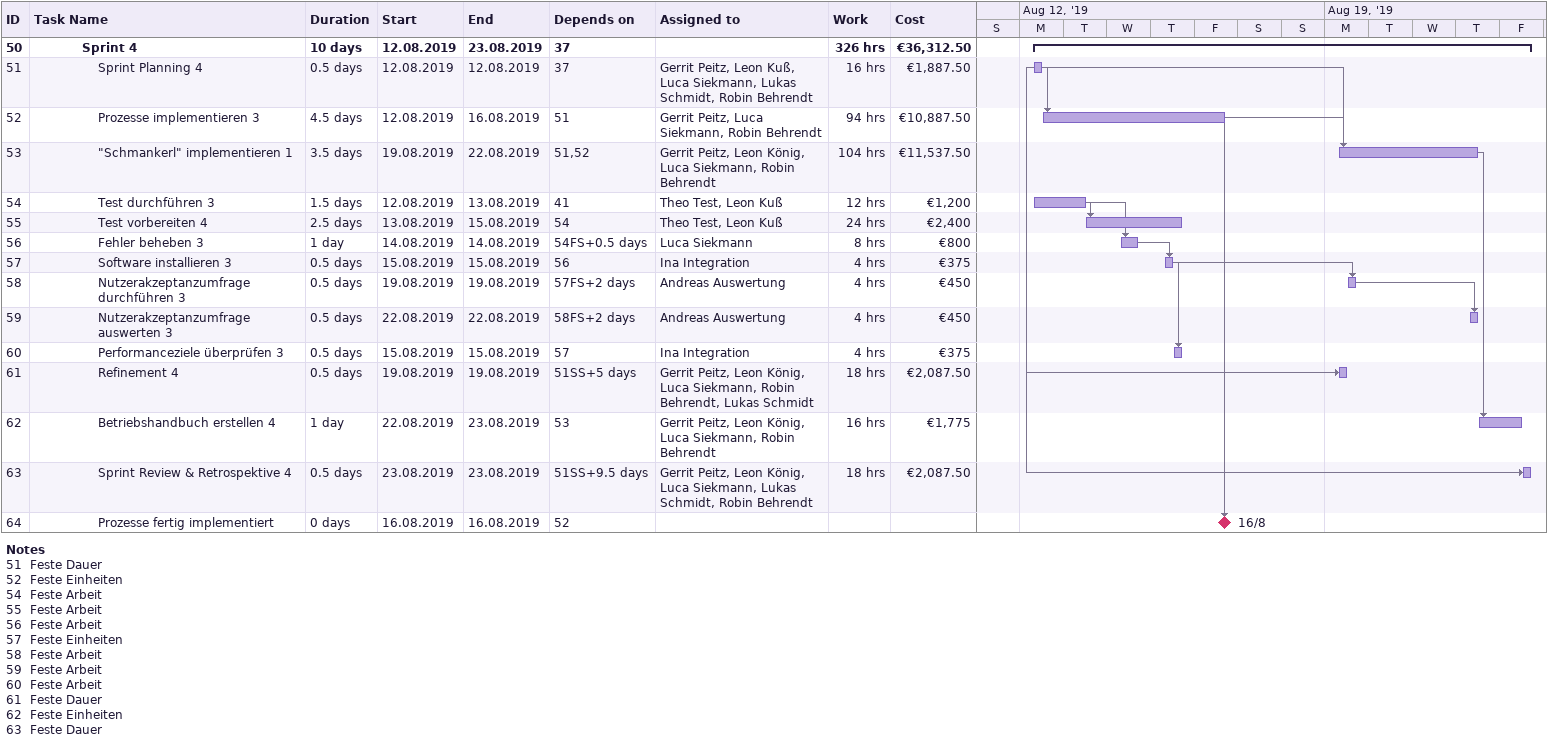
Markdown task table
| ID | Level | Task | Duration | Start | Finish | Predecessors | Resources | Work (h) | Cost (€) |
|---|---|---|---|---|---|---|---|---|---|
| 50 | 4 | **Sprint 4** | 10d | 2019-08-12 | 2019-08-23 | 37 |  | 326 | 36312.50 |
| 51 | 5 | Sprint Planning 4 | 0.5d | 2019-08-12 | 2019-08-12 | 37 | Gerrit Peitz, Leon Kuß, Luca Siekmann, Lukas Schmidt, Robin Behrendt | 16 | 1887.50 |
| 52 | 5 | Prozesse implementieren 3 | 4.5d | 2019-08-12 | 2019-08-16 | 51 | Gerrit Peitz, Luca Siekmann, Robin Behrendt | 94 | 10887.50 |
| 53 | 5 | "Schmankerl" implementieren 1 | 3.5d | 2019-08-19 | 2019-08-22 | 51, 52 | Gerrit Peitz, Leon König, Luca Siekmann, Robin Behrendt | 104 | 11537.50 |
| 54 | 5 | Test durchführen 3 | 1.5d | 2019-08-12 | 2019-08-13 | 41 | Theo Test, Leon Kuß | 12 | 1200 |
| 55 | 5 | Test vorbereiten 4 | 2.5d | 2019-08-13 | 2019-08-15 | 54 | Theo Test, Leon Kuß | 24 | 2400 |
| 56 | 5 | Fehler beheben 3 | 1d | 2019-08-14 | 2019-08-14 | 54FS+0.5d | Luca Siekmann | 8 | 800 |
| 57 | 5 | Software installieren 3 | 0.5d | 2019-08-15 | 2019-08-15 | 56 | Ina Integration | 4 | 375 |
| 58 | 5 | Nutzerakzeptanzumfrage durchführen 3 | 0.5d | 2019-08-19 | 2019-08-19 | 57FS+2d | Andreas Auswertung | 4 | 450 |
| 59 | 5 | Nutzerakzeptanzumfrage auswerten 3 | 0.5d | 2019-08-22 | 2019-08-22 | 58FS+2d | Andreas Auswertung | 4 | 450 |
| 60 | 5 | Performanceziele überprüfen 3 | 0.5d | 2019-08-15 | 2019-08-15 | 57 | Ina Integration | 4 | 375 |
| 61 | 5 | Refinement 4 | 0.5d | 2019-08-19 | 2019-08-19 | 51SS+5d | Gerrit Peitz, Leon König, Luca Siekmann, Robin Behrendt, Lukas Schmidt | 18 | 2087.50 |
| 62 | 5 | Betriebshandbuch erstellen 4 | 1d | 2019-08-22 | 2019-08-23 | 53 | Gerrit Peitz, Leon König, Luca Siekmann, Robin Behrendt | 16 | 1775 |
| 63 | 5 | Sprint Review & Retrospektive 4 | 0.5d | 2019-08-23 | 2019-08-23 | 51SS+9.5d | Gerrit Peitz, Leon König, Luca Siekmann, Lukas Schmidt, Robin Behrendt | 18 | 2087.50 |
| 64 | 5 | Prozesse fertig implementiert | 0d | 2019-08-16 | 2019-08-16 | 52 |  |  |  |

Notes
- 51: Feste Dauer
- 52: Feste Einheiten
- 54: Feste Arbeit
- 55: Feste Arbeit
- 56: Feste Arbeit
- 57: Feste Einheiten
- 58: Feste Arbeit
- 59: Feste Arbeit
- 60: Feste Arbeit
- 61: Feste Dauer
- 62: Feste Einheiten
- 63: Feste Dauer
